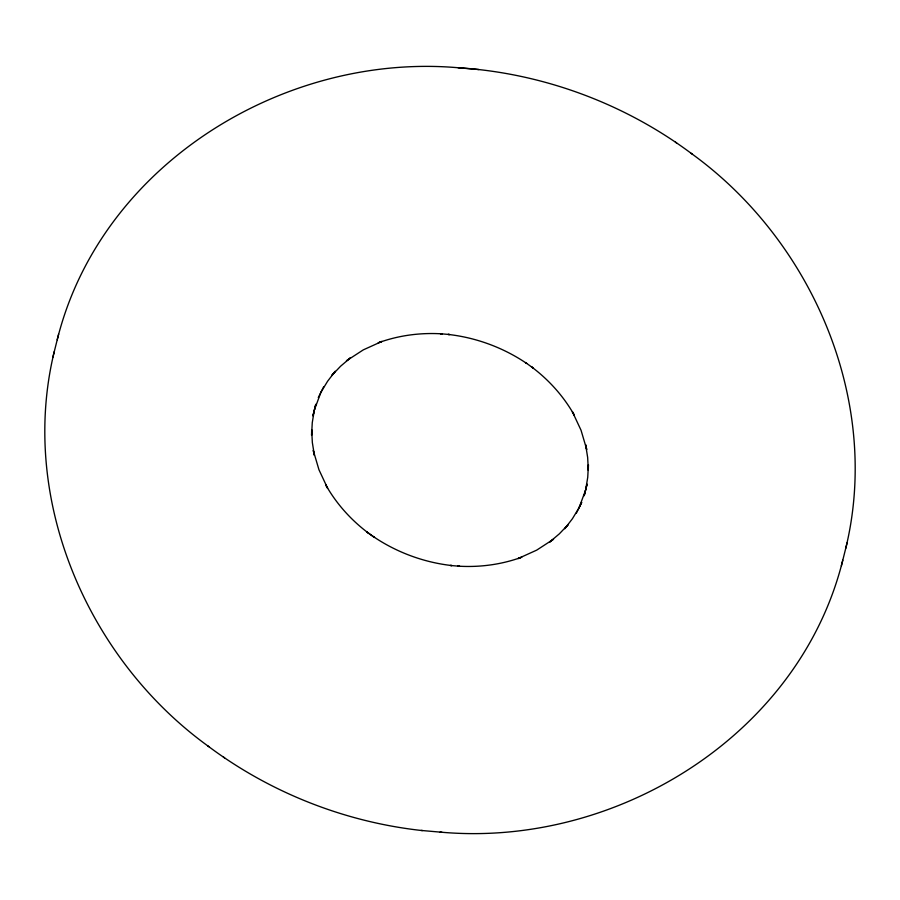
<?xml version="1.0" encoding="UTF-8"?>
<svg xmlns="http://www.w3.org/2000/svg" width="900" height="900" viewBox="0 0 900 900"><rect width="100%" height="100%" fill="white"/><g stroke="black" fill="none" stroke-linecap="round" stroke-linejoin="round"><path stroke-width="1.35" d="M54.27 351.585C18.574 498.42 86.985 658.17 207.551 745.717L209.036 746.798M845.73 548.415C881.426 401.58 813.015 241.83 692.449 154.282L690.964 153.203M57.229 339.784C100.53 165.229 283.016 52.571 458.089 67.736L459.9 67.871C543.611 73.451 625.387 103.894 692.449 154.282M440.1 832.129L441.911 832.264C616.984 847.429 799.47 734.771 842.771 560.216M52.886 357.199L58.624 334.147M841.376 565.852L847.114 542.801M320.884 392.377L314.415 409.871L315.81 404.224L312.907 415.912L314.303 410.299L312.266 422.662L311.58 435.251L311.67 429.716L312.345 442.553L314.392 455.366L313.256 450.428L318.949 469.721L327.611 488.25L325.654 484.729C337.511 505.822 354.544 523.856 374.524 537.457L367.031 532.091L368.516 533.171M318.285 397.575L323.662 386.809M576.337 513.191L581.715 502.425L579.116 507.623L585.585 490.129L584.19 495.776L587.092 484.088L585.697 489.701L587.734 477.338L588.42 464.749L588.33 470.284L587.655 457.447L585.607 444.634L586.744 449.572L581.051 430.279L572.389 411.75L574.346 415.271C563.692 396.326 548.865 379.845 531.484 366.829L532.969 367.909L525.476 362.543L526.736 363.465C503.359 347.625 476.123 337.567 448.065 334.418L449.606 334.53L440.438 333.743L442.249 333.877C420.581 332.471 398.599 335.363 378.18 342.832L381.938 341.426L363.308 349.864L346.433 360.832L350.494 357.806L340.605 366.21L331.74 375.525L335.25 371.261L327.589 381.262L321.086 391.984M578.914 508.016L572.411 518.738L564.75 528.739L568.26 524.475L559.395 533.79L549.506 542.194L553.567 539.168L536.692 550.136L518.062 558.574L521.82 557.168C501.401 564.637 479.419 567.529 457.751 566.123L459.562 566.257L450.394 565.47L451.935 565.582C423.877 562.433 396.641 552.375 373.264 536.535M478.946 69.559L458.089 67.736M207.551 745.717C269.528 792.27 344.036 821.824 421.054 830.441L422.606 830.554M421.054 830.441L441.911 832.264M675.405 142.11L676.665 143.044M223.335 756.956L224.595 757.89"/></g></svg>
